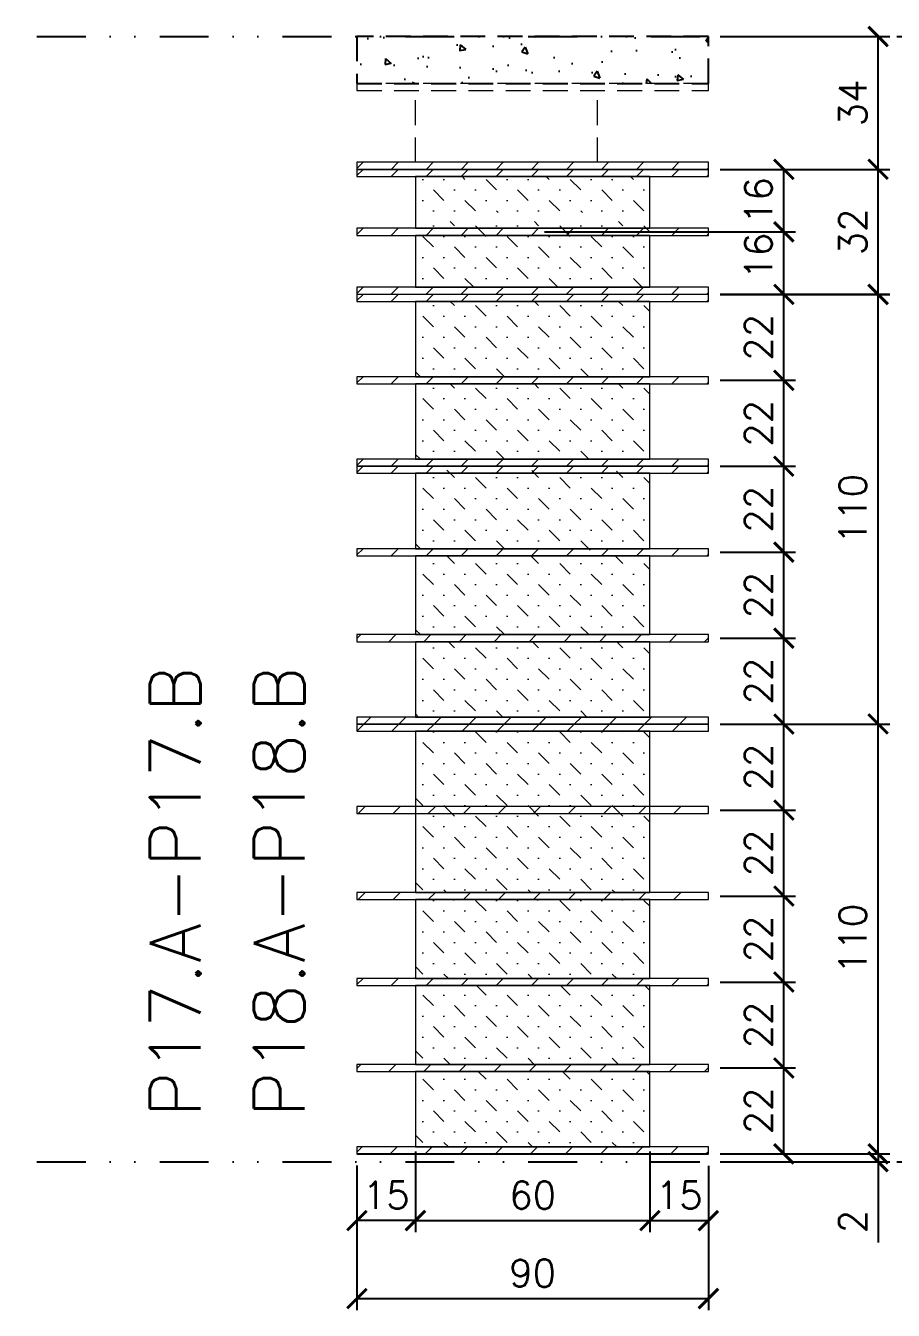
# Model space of a CAD drawing. Extents: x -23436 to 4767, y -3862 to 10024.
# Drawn here: x -16959.4 to -16737.3, y -1320.5 to -991.7 of the extents above; entities that cross this region are included whole.
import ezdxf

# ---------------------------------------------------------------- set-up
doc = ezdxf.new("R2010")
doc.units = 0
doc.header["$PDMODE"] = 2
doc.header["$PDSIZE"] = 10
doc.linetypes.add('DIVIDE2', pattern=[0.625, 0.25, -0.125, 0, -0.125, 0, -0.125])
doc.linetypes.add('HIDDEN', pattern=[9.525, 6.35, -3.175])
doc.layers.get('0').update_dxf_attribs({"lineweight": 13})
doc.layers.get('Defpoints').update_dxf_attribs({"lineweight": 13})
for name, color, linetype in [('Concreto', 250, 'HIDDEN'), ('Cota', 4, 'Continuous'), ('Nível', 160, 'Continuous')]:
    doc.layers.add(name, color=color, linetype=linetype)
for name, color, linetype, lineweight in [('cotas', 4, 'Continuous', 13), ('HACHURACONCRETO', 7, 'Continuous', 13), ('Texto Seção', 7, 'Continuous', 15)]:
    doc.layers.add(name, color=color, linetype=linetype, lineweight=lineweight)
doc.styles.add('REGUA-120', font='ROMANS.shx', dxfattribs={"height": 15})
doc.styles.add('ROMANS', font='romans.shx')
doc.dimstyles.new('PAINEL', dxfattribs={"dimtxt": 7, "dimasz": 5, "dimexe": 3, "dimexo": 3, "dimgap": 3, "dimtad": 1, "dimdec": 1, "dimzin": 12, "dimdsep": 46, "dimtxsty": 'ROMANS', "dimblk": 'ARCHTICK', "dimcen": 0, "dimclrd": 4, "dimclre": 4, "dimclrt": 1, "dimadec": 1, "dimazin": 3, "dimtfac": 1, "dimtdec": 1, "dimtmove": 0, "dimatfit": 3, "dimldrblk": 'OBLIQUE', "dimfxl": 0, "dimtolj": 1, "dimtzin": 12, "dimarcsym": 0})
pattern_1 = [(45, (-166.2284, 2433.903), (-4.490128, 4.490128), [])]
pattern_2 = [(135, (1426.9913, 4538.9526), (-8.0822305, 2.6940768), [3.81, -3.81, 0, -3.81, 0, -3.81])]
pattern_3 = [(45, (-166.2284, 2630.003), (-4.490128, 4.490128), [])]

# ---------------------------------------------------------------- blocks, each defined once
blk = doc.blocks.new('_ArchTick')
at = {"color": 0, "linetype": 'ByBlock', "const_width": 0.15}
blk.add_lwpolyline([(-0.5, -0.5), (0.5, 0.5)], dxfattribs=at)
blk = doc.blocks.new('*D4605')
at = {"layer": 'cotas', "color": 4, "lineweight": -2, "transparency": 16777216}
for p, q in [((-16874.61, -1283.49), (-16874.61, -1320.52)), ((-16784.61, -1283.51), (-16784.61, -1320.52)), ((-16874.61, -1317.52), (-16784.61, -1317.52))]:
    blk.add_line(p, q, dxfattribs=at)
at = {"layer": 'Defpoints', "color": 0, "transparency": 16777216}
for p in [(-16874.61, -1280.49), (-16784.61, -1280.51), (-16784.61, -1317.52)]:
    blk.add_point(p, dxfattribs=at)
at = {"layer": 'cotas', "color": 4, "lineweight": -2, "transparency": 16777216, "xscale": 5, "yscale": 5, "zscale": 5, "rotation": 180}
blk.add_blockref('_ArchTick', (-16874.61, -1317.52), dxfattribs=at)
at = {"layer": 'cotas', "color": 4, "lineweight": -2, "transparency": 16777216, "xscale": 5, "yscale": 5, "zscale": 5}
blk.add_blockref('_ArchTick', (-16784.61, -1317.52), dxfattribs=at)
at = {"layer": 'cotas', "color": 1, "transparency": 16777216, "insert": (-16829.61, -1311.02), "char_height": 7, "attachment_point": 5, "style": 'ROMANS'}
blk.add_mtext('\\A1;90', dxfattribs=at)
blk = doc.blocks.new('_OBLIQUE')
at = {"color": 0, "linetype": 'ByBlock', "lineweight": -2}
for p, q in [((0, 0), (-1, 0)), ((-0.5, -0.5), (0.5, 0.5))]:
    blk.add_line(p, q, dxfattribs=at)
blk = doc.blocks.new('*D4606')
at = {"layer": 'cotas', "color": 4, "lineweight": -2, "transparency": 16777216}
for p, q in [((-16859.61, -1279.89), (-16859.61, -1300.56)), ((-16874.61, -1283.49), (-16874.61, -1300.56)), ((-16859.61, -1297.56), (-16874.61, -1297.56))]:
    blk.add_line(p, q, dxfattribs=at)
at = {"layer": 'Defpoints', "color": 0, "transparency": 16777216}
for p in [(-16859.61, -1276.89), (-16874.61, -1280.49), (-16874.61, -1297.56)]:
    blk.add_point(p, dxfattribs=at)
at = {"layer": 'cotas', "color": 4, "lineweight": -2, "transparency": 16777216, "xscale": 5, "yscale": 5, "zscale": 5, "rotation": 180}
blk.add_blockref('_ArchTick', (-16874.61, -1297.56), dxfattribs=at)
at = {"layer": 'cotas', "color": 4, "lineweight": -2, "transparency": 16777216, "xscale": 5, "yscale": 5, "zscale": 5}
blk.add_blockref('_ArchTick', (-16859.61, -1297.56), dxfattribs=at)
at = {"layer": 'cotas', "color": 1, "transparency": 16777216, "insert": (-16867.11, -1291.06), "char_height": 7, "attachment_point": 5, "style": 'ROMANS'}
blk.add_mtext('\\A1;15', dxfattribs=at)
blk = doc.blocks.new('*D4607')
at = {"layer": 'cotas', "color": 4, "lineweight": -2, "transparency": 16777216}
for p, q in [((-16799.57, -1279.89), (-16799.57, -1300.56)), ((-16784.61, -1283.51), (-16784.61, -1300.56)), ((-16799.57, -1297.56), (-16784.61, -1297.56))]:
    blk.add_line(p, q, dxfattribs=at)
at = {"layer": 'Defpoints', "color": 0, "transparency": 16777216}
for p in [(-16799.57, -1276.89), (-16784.61, -1280.51), (-16784.61, -1297.56)]:
    blk.add_point(p, dxfattribs=at)
at = {"layer": 'cotas', "color": 4, "lineweight": -2, "transparency": 16777216, "xscale": 5, "yscale": 5, "zscale": 5, "rotation": 180}
blk.add_blockref('_ArchTick', (-16799.57, -1297.56), dxfattribs=at)
at = {"layer": 'cotas', "color": 4, "lineweight": -2, "transparency": 16777216, "xscale": 5, "yscale": 5, "zscale": 5}
blk.add_blockref('_ArchTick', (-16784.61, -1297.56), dxfattribs=at)
at = {"layer": 'cotas', "color": 1, "transparency": 16777216, "insert": (-16792.09, -1291.06), "char_height": 7, "attachment_point": 5, "style": 'ROMANS'}
blk.add_mtext('\\A1;15', dxfattribs=at)
blk = doc.blocks.new('*D4608')
at = {"layer": 'cotas', "color": 4, "lineweight": -2, "transparency": 16777216}
for p, q in [((-16859.61, -1279.89), (-16859.61, -1300.56)), ((-16799.57, -1279.89), (-16799.57, -1300.56)), ((-16859.61, -1297.56), (-16799.57, -1297.56))]:
    blk.add_line(p, q, dxfattribs=at)
at = {"layer": 'Defpoints', "color": 0, "transparency": 16777216}
for p in [(-16859.61, -1276.89), (-16799.57, -1276.89), (-16799.57, -1297.56)]:
    blk.add_point(p, dxfattribs=at)
at = {"layer": 'cotas', "color": 4, "lineweight": -2, "transparency": 16777216, "xscale": 5, "yscale": 5, "zscale": 5, "rotation": 180}
blk.add_blockref('_ArchTick', (-16859.61, -1297.56), dxfattribs=at)
at = {"layer": 'cotas', "color": 4, "lineweight": -2, "transparency": 16777216, "xscale": 5, "yscale": 5, "zscale": 5}
blk.add_blockref('_ArchTick', (-16799.57, -1297.56), dxfattribs=at)
at = {"layer": 'cotas', "color": 1, "transparency": 16777216, "insert": (-16829.59, -1291.06), "char_height": 7, "attachment_point": 5, "style": 'ROMANS'}
blk.add_mtext('\\A1;60', dxfattribs=at)
blk = doc.blocks.new('*D4609')
at = {"layer": 'Cota', "color": 4, "lineweight": -2, "transparency": 16777216}
for p, q in [((-16741.17, -1280.49), (-16741.17, -1275.49)), ((-16781.61, -1280.49), (-16738.17, -1280.49)), ((-16741.17, -1280.49), (-16741.17, -1282.49)), ((-16781.61, -1282.49), (-16738.17, -1282.49)), ((-16741.17, -1282.49), (-16741.17, -1303.15))]:
    blk.add_line(p, q, dxfattribs=at)
at = {"layer": 'Defpoints', "color": 0, "transparency": 16777216}
for p in [(-16784.61, -1280.49), (-16784.61, -1282.49), (-16741.17, -1282.49)]:
    blk.add_point(p, dxfattribs=at)
at = {"layer": 'Cota', "color": 4, "lineweight": -2, "transparency": 16777216, "xscale": 5, "yscale": 5, "zscale": 5}
for p, rotation in [((-16741.17, -1280.49), 270), ((-16741.17, -1282.49), 90)]:
    blk.add_blockref('_ArchTick', p, dxfattribs=dict(at, rotation=rotation))
at = {"layer": 'Cota', "color": 1, "transparency": 16777216, "insert": (-16747.67, -1297.82), "char_height": 7, "attachment_point": 5, "rotation": 90, "style": 'ROMANS'}
blk.add_mtext('\\A1;2', dxfattribs=at)
blk = doc.blocks.new('*D4631')
at = {"layer": 'Cota', "color": 4, "lineweight": -2, "transparency": 16777216}
for p, q in [((-16781.6, -1170.46), (-16738.16, -1170.46)), ((-16741.16, -1280.46), (-16741.16, -1170.46)), ((-16781.6, -1280.46), (-16738.16, -1280.46))]:
    blk.add_line(p, q, dxfattribs=at)
at = {"layer": 'Defpoints', "color": 0, "transparency": 16777216}
for p in [(-16784.6, -1170.46), (-16741.16, -1170.46), (-16784.6, -1280.46)]:
    blk.add_point(p, dxfattribs=at)
at = {"layer": 'Cota', "color": 4, "lineweight": -2, "transparency": 16777216, "xscale": 5, "yscale": 5, "zscale": 5}
for p, rotation in [((-16741.16, -1170.46), 90), ((-16741.16, -1280.46), 270)]:
    blk.add_blockref('_ArchTick', p, dxfattribs=dict(at, rotation=rotation))
at = {"layer": 'Cota', "color": 1, "transparency": 16777216, "insert": (-16747.66, -1225.46), "char_height": 7, "attachment_point": 5, "rotation": 90, "style": 'ROMANS'}
blk.add_mtext('\\A1;110', dxfattribs=at)
blk = doc.blocks.new('*D4632')
at = {"layer": 'cotas', "color": 4, "lineweight": -2, "transparency": 16777216}
for p, q in [((-16781.6, -1060.46), (-16738.16, -1060.46)), ((-16741.16, -1170.46), (-16741.16, -1060.46)), ((-16781.6, -1170.46), (-16738.16, -1170.46))]:
    blk.add_line(p, q, dxfattribs=at)
at = {"layer": 'Defpoints', "color": 0, "transparency": 16777216}
for p in [(-16784.6, -1060.46), (-16741.16, -1060.46), (-16784.6, -1170.46)]:
    blk.add_point(p, dxfattribs=at)
at = {"layer": 'cotas', "color": 4, "lineweight": -2, "transparency": 16777216, "xscale": 5, "yscale": 5, "zscale": 5}
for p, rotation in [((-16741.16, -1060.46), 90), ((-16741.16, -1170.46), 270)]:
    blk.add_blockref('_ArchTick', p, dxfattribs=dict(at, rotation=rotation))
at = {"layer": 'cotas', "color": 1, "transparency": 16777216, "insert": (-16747.66, -1115.46), "char_height": 7, "attachment_point": 5, "rotation": 90, "style": 'ROMANS'}
blk.add_mtext('\\A1;110', dxfattribs=at)
blk = doc.blocks.new('*D4633')
at = {"layer": 'cotas', "color": 4, "lineweight": -2, "transparency": 16777216}
for p, q in [((-16781.61, -1258.49), (-16762.29, -1258.49)), ((-16765.29, -1280.46), (-16765.29, -1258.49)), ((-16781.6, -1280.46), (-16762.29, -1280.46))]:
    blk.add_line(p, q, dxfattribs=at)
at = {"layer": 'Defpoints', "color": 0, "transparency": 16777216}
for p in [(-16784.61, -1258.49), (-16765.29, -1258.49), (-16784.6, -1280.46)]:
    blk.add_point(p, dxfattribs=at)
at = {"layer": 'cotas', "color": 4, "lineweight": -2, "transparency": 16777216, "xscale": 5, "yscale": 5, "zscale": 5}
for p, rotation in [((-16765.29, -1258.49), 90), ((-16765.29, -1280.46), 270)]:
    blk.add_blockref('_ArchTick', p, dxfattribs=dict(at, rotation=rotation))
at = {"layer": 'cotas', "color": 1, "transparency": 16777216, "insert": (-16771.79, -1269.47), "char_height": 7, "attachment_point": 5, "rotation": 90, "style": 'ROMANS'}
blk.add_mtext('\\A1;22', dxfattribs=at)
blk = doc.blocks.new('*D4634')
at = {"layer": 'cotas', "color": 4, "lineweight": -2, "transparency": 16777216}
for p, q in [((-16781.61, -1236.49), (-16762.29, -1236.49)), ((-16765.29, -1258.49), (-16765.29, -1236.49)), ((-16781.61, -1258.49), (-16762.29, -1258.49))]:
    blk.add_line(p, q, dxfattribs=at)
at = {"layer": 'Defpoints', "color": 0, "transparency": 16777216}
for p in [(-16784.61, -1236.49), (-16765.29, -1236.49), (-16784.61, -1258.49)]:
    blk.add_point(p, dxfattribs=at)
at = {"layer": 'cotas', "color": 4, "lineweight": -2, "transparency": 16777216, "xscale": 5, "yscale": 5, "zscale": 5}
for p, rotation in [((-16765.29, -1236.49), 90), ((-16765.29, -1258.49), 270)]:
    blk.add_blockref('_ArchTick', p, dxfattribs=dict(at, rotation=rotation))
at = {"layer": 'cotas', "color": 1, "transparency": 16777216, "insert": (-16771.79, -1247.49), "char_height": 7, "attachment_point": 5, "rotation": 90, "style": 'ROMANS'}
blk.add_mtext('\\A1;22', dxfattribs=at)
blk = doc.blocks.new('*D4635')
at = {"layer": 'cotas', "color": 4, "lineweight": -2, "transparency": 16777216}
for p, q in [((-16781.61, -1214.49), (-16762.29, -1214.49)), ((-16765.29, -1236.49), (-16765.29, -1214.49)), ((-16781.61, -1236.49), (-16762.29, -1236.49))]:
    blk.add_line(p, q, dxfattribs=at)
at = {"layer": 'Defpoints', "color": 0, "transparency": 16777216}
for p in [(-16784.61, -1214.49), (-16765.29, -1214.49), (-16784.61, -1236.49)]:
    blk.add_point(p, dxfattribs=at)
at = {"layer": 'cotas', "color": 4, "lineweight": -2, "transparency": 16777216, "xscale": 5, "yscale": 5, "zscale": 5}
for p, rotation in [((-16765.29, -1214.49), 90), ((-16765.29, -1236.49), 270)]:
    blk.add_blockref('_ArchTick', p, dxfattribs=dict(at, rotation=rotation))
at = {"layer": 'cotas', "color": 1, "transparency": 16777216, "insert": (-16771.79, -1225.49), "char_height": 7, "attachment_point": 5, "rotation": 90, "style": 'ROMANS'}
blk.add_mtext('\\A1;22', dxfattribs=at)
blk = doc.blocks.new('*D4539')
at = {"layer": 'cotas', "color": 4, "lineweight": -2, "transparency": 16777216}
for p, q in [((-16781.61, -1192.49), (-16762.29, -1192.49)), ((-16765.29, -1214.49), (-16765.29, -1192.49)), ((-16781.61, -1214.49), (-16762.29, -1214.49))]:
    blk.add_line(p, q, dxfattribs=at)
at = {"layer": 'Defpoints', "color": 0, "transparency": 16777216}
for p in [(-16784.61, -1192.49), (-16765.29, -1192.49), (-16784.61, -1214.49)]:
    blk.add_point(p, dxfattribs=at)
at = {"layer": 'cotas', "color": 4, "lineweight": -2, "transparency": 16777216, "xscale": 5, "yscale": 5, "zscale": 5}
for p, rotation in [((-16765.29, -1192.49), 90), ((-16765.29, -1214.49), 270)]:
    blk.add_blockref('_ArchTick', p, dxfattribs=dict(at, rotation=rotation))
at = {"layer": 'cotas', "color": 1, "transparency": 16777216, "insert": (-16771.79, -1203.49), "char_height": 7, "attachment_point": 5, "rotation": 90, "style": 'ROMANS'}
blk.add_mtext('\\A1;22', dxfattribs=at)
blk = doc.blocks.new('*D4540')
at = {"layer": 'cotas', "color": 4, "lineweight": -2, "transparency": 16777216}
for p, q in [((-16781.6, -1170.46), (-16762.29, -1170.46)), ((-16765.29, -1192.49), (-16765.29, -1170.46)), ((-16781.61, -1192.49), (-16762.29, -1192.49))]:
    blk.add_line(p, q, dxfattribs=at)
at = {"layer": 'Defpoints', "color": 0, "transparency": 16777216}
for p in [(-16784.6, -1170.46), (-16765.29, -1170.46), (-16784.61, -1192.49)]:
    blk.add_point(p, dxfattribs=at)
at = {"layer": 'cotas', "color": 4, "lineweight": -2, "transparency": 16777216, "xscale": 5, "yscale": 5, "zscale": 5}
for p, rotation in [((-16765.29, -1170.46), 90), ((-16765.29, -1192.49), 270)]:
    blk.add_blockref('_ArchTick', p, dxfattribs=dict(at, rotation=rotation))
at = {"layer": 'cotas', "color": 1, "transparency": 16777216, "insert": (-16771.79, -1181.47), "char_height": 7, "attachment_point": 5, "rotation": 90, "style": 'ROMANS'}
blk.add_mtext('\\A1;22', dxfattribs=at)
blk = doc.blocks.new('*D4541')
at = {"layer": 'cotas', "color": 4, "lineweight": -2, "transparency": 16777216}
for p, q in [((-16781.61, -1148.49), (-16762.29, -1148.49)), ((-16765.29, -1170.46), (-16765.29, -1148.49)), ((-16781.6, -1170.46), (-16762.29, -1170.46))]:
    blk.add_line(p, q, dxfattribs=at)
at = {"layer": 'Defpoints', "color": 0, "transparency": 16777216}
for p in [(-16784.61, -1148.49), (-16765.29, -1148.49), (-16784.6, -1170.46)]:
    blk.add_point(p, dxfattribs=at)
at = {"layer": 'cotas', "color": 4, "lineweight": -2, "transparency": 16777216, "xscale": 5, "yscale": 5, "zscale": 5}
for p, rotation in [((-16765.29, -1148.49), 90), ((-16765.29, -1170.46), 270)]:
    blk.add_blockref('_ArchTick', p, dxfattribs=dict(at, rotation=rotation))
at = {"layer": 'cotas', "color": 1, "transparency": 16777216, "insert": (-16771.79, -1159.47), "char_height": 7, "attachment_point": 5, "rotation": 90, "style": 'ROMANS'}
blk.add_mtext('\\A1;22', dxfattribs=at)
blk = doc.blocks.new('*D4542')
at = {"layer": 'cotas', "color": 4, "lineweight": -2, "transparency": 16777216}
for p, q in [((-16781.61, -1126.49), (-16762.29, -1126.49)), ((-16765.29, -1148.49), (-16765.29, -1126.49)), ((-16781.61, -1148.49), (-16762.29, -1148.49))]:
    blk.add_line(p, q, dxfattribs=at)
at = {"layer": 'Defpoints', "color": 0, "transparency": 16777216}
for p in [(-16784.61, -1126.49), (-16765.29, -1126.49), (-16784.61, -1148.49)]:
    blk.add_point(p, dxfattribs=at)
at = {"layer": 'cotas', "color": 4, "lineweight": -2, "transparency": 16777216, "xscale": 5, "yscale": 5, "zscale": 5}
for p, rotation in [((-16765.29, -1126.49), 90), ((-16765.29, -1148.49), 270)]:
    blk.add_blockref('_ArchTick', p, dxfattribs=dict(at, rotation=rotation))
at = {"layer": 'cotas', "color": 1, "transparency": 16777216, "insert": (-16771.79, -1137.49), "char_height": 7, "attachment_point": 5, "rotation": 90, "style": 'ROMANS'}
blk.add_mtext('\\A1;22', dxfattribs=at)
blk = doc.blocks.new('*D4543')
at = {"layer": 'cotas', "color": 4, "lineweight": -2, "transparency": 16777216}
for p, q in [((-16781.61, -1104.49), (-16762.29, -1104.49)), ((-16765.29, -1126.49), (-16765.29, -1104.49)), ((-16781.61, -1126.49), (-16762.29, -1126.49))]:
    blk.add_line(p, q, dxfattribs=at)
at = {"layer": 'Defpoints', "color": 0, "transparency": 16777216}
for p in [(-16784.61, -1104.49), (-16765.29, -1104.49), (-16784.61, -1126.49)]:
    blk.add_point(p, dxfattribs=at)
at = {"layer": 'cotas', "color": 4, "lineweight": -2, "transparency": 16777216, "xscale": 5, "yscale": 5, "zscale": 5}
for p, rotation in [((-16765.29, -1104.49), 90), ((-16765.29, -1126.49), 270)]:
    blk.add_blockref('_ArchTick', p, dxfattribs=dict(at, rotation=rotation))
at = {"layer": 'cotas', "color": 1, "transparency": 16777216, "insert": (-16771.79, -1115.49), "char_height": 7, "attachment_point": 5, "rotation": 90, "style": 'ROMANS'}
blk.add_mtext('\\A1;22', dxfattribs=at)
blk = doc.blocks.new('*D4544')
at = {"layer": 'cotas', "color": 4, "lineweight": -2, "transparency": 16777216}
for p, q in [((-16781.61, -1082.49), (-16762.29, -1082.49)), ((-16765.29, -1104.49), (-16765.29, -1082.49)), ((-16781.61, -1104.49), (-16762.29, -1104.49))]:
    blk.add_line(p, q, dxfattribs=at)
at = {"layer": 'Defpoints', "color": 0, "transparency": 16777216}
for p in [(-16784.61, -1082.49), (-16765.29, -1082.49), (-16784.61, -1104.49)]:
    blk.add_point(p, dxfattribs=at)
at = {"layer": 'cotas', "color": 4, "lineweight": -2, "transparency": 16777216, "xscale": 5, "yscale": 5, "zscale": 5}
for p, rotation in [((-16765.29, -1082.49), 90), ((-16765.29, -1104.49), 270)]:
    blk.add_blockref('_ArchTick', p, dxfattribs=dict(at, rotation=rotation))
at = {"layer": 'cotas', "color": 1, "transparency": 16777216, "insert": (-16771.79, -1093.49), "char_height": 7, "attachment_point": 5, "rotation": 90, "style": 'ROMANS'}
blk.add_mtext('\\A1;22', dxfattribs=at)
blk = doc.blocks.new('*D4545')
at = {"layer": 'cotas', "color": 4, "lineweight": -2, "transparency": 16777216}
for p, q in [((-16781.61, -1060.49), (-16762.29, -1060.49)), ((-16765.29, -1082.49), (-16765.29, -1060.49)), ((-16781.61, -1082.49), (-16762.29, -1082.49))]:
    blk.add_line(p, q, dxfattribs=at)
at = {"layer": 'Defpoints', "color": 0, "transparency": 16777216}
for p in [(-16784.61, -1060.49), (-16765.29, -1060.49), (-16784.61, -1082.49)]:
    blk.add_point(p, dxfattribs=at)
at = {"layer": 'cotas', "color": 4, "lineweight": -2, "transparency": 16777216, "xscale": 5, "yscale": 5, "zscale": 5}
for p, rotation in [((-16765.29, -1060.49), 90), ((-16765.29, -1082.49), 270)]:
    blk.add_blockref('_ArchTick', p, dxfattribs=dict(at, rotation=rotation))
at = {"layer": 'cotas', "color": 1, "transparency": 16777216, "insert": (-16771.79, -1071.49), "char_height": 7, "attachment_point": 5, "rotation": 90, "style": 'ROMANS'}
blk.add_mtext('\\A1;22', dxfattribs=at)
blk = doc.blocks.new('*D4546')
at = {"layer": 'cotas', "color": 4, "lineweight": -2, "transparency": 16777216}
for p, q in [((-16781.61, -1028.49), (-16738.16, -1028.49)), ((-16741.16, -1060.49), (-16741.16, -1028.49)), ((-16781.6, -1060.49), (-16738.16, -1060.49))]:
    blk.add_line(p, q, dxfattribs=at)
at = {"layer": 'Defpoints', "color": 0, "transparency": 16777216}
for p in [(-16784.61, -1028.49), (-16741.16, -1028.49), (-16784.6, -1060.49)]:
    blk.add_point(p, dxfattribs=at)
at = {"layer": 'cotas', "color": 4, "lineweight": -2, "transparency": 16777216, "xscale": 5, "yscale": 5, "zscale": 5}
for p, rotation in [((-16741.16, -1028.49), 90), ((-16741.16, -1060.49), 270)]:
    blk.add_blockref('_ArchTick', p, dxfattribs=dict(at, rotation=rotation))
at = {"layer": 'cotas', "color": 1, "transparency": 16777216, "insert": (-16747.66, -1044.49), "char_height": 7, "attachment_point": 5, "rotation": 90, "style": 'ROMANS'}
blk.add_mtext('\\A1;32', dxfattribs=at)
blk = doc.blocks.new('*D4547')
at = {"layer": 'cotas', "color": 4, "lineweight": -2, "transparency": 16777216}
for p, q in [((-16826.61, -1044.49), (-16762.29, -1044.49)), ((-16765.29, -1060.49), (-16765.29, -1044.49)), ((-16781.61, -1060.49), (-16762.29, -1060.49))]:
    blk.add_line(p, q, dxfattribs=at)
at = {"layer": 'Defpoints', "color": 0, "transparency": 16777216}
for p in [(-16829.61, -1044.49), (-16765.29, -1044.49), (-16784.61, -1060.49)]:
    blk.add_point(p, dxfattribs=at)
at = {"layer": 'cotas', "color": 4, "lineweight": -2, "transparency": 16777216, "xscale": 5, "yscale": 5, "zscale": 5}
for p, rotation in [((-16765.29, -1044.49), 90), ((-16765.29, -1060.49), 270)]:
    blk.add_blockref('_ArchTick', p, dxfattribs=dict(at, rotation=rotation))
at = {"layer": 'cotas', "color": 1, "transparency": 16777216, "insert": (-16771.79, -1050.73), "char_height": 7, "attachment_point": 5, "rotation": 90, "style": 'ROMANS'}
blk.add_mtext('\\A1;16', dxfattribs=at)
blk = doc.blocks.new('*D4548')
at = {"layer": 'cotas', "color": 4, "lineweight": -2, "transparency": 16777216}
for p, q in [((-16781.61, -1028.49), (-16762.29, -1028.49)), ((-16765.29, -1044.49), (-16765.29, -1028.49)), ((-16826.61, -1044.49), (-16762.29, -1044.49))]:
    blk.add_line(p, q, dxfattribs=at)
at = {"layer": 'Defpoints', "color": 0, "transparency": 16777216}
for p in [(-16784.61, -1028.49), (-16765.29, -1028.49), (-16829.61, -1044.49)]:
    blk.add_point(p, dxfattribs=at)
at = {"layer": 'cotas', "color": 4, "lineweight": -2, "transparency": 16777216, "xscale": 5, "yscale": 5, "zscale": 5}
for p, rotation in [((-16765.29, -1028.49), 90), ((-16765.29, -1044.49), 270)]:
    blk.add_blockref('_ArchTick', p, dxfattribs=dict(at, rotation=rotation))
at = {"layer": 'cotas', "color": 1, "transparency": 16777216, "insert": (-16771.79, -1036.49), "char_height": 7, "attachment_point": 5, "rotation": 90, "style": 'ROMANS'}
blk.add_mtext('\\A1;16', dxfattribs=at)
blk = doc.blocks.new('*D4641')
at = {"layer": 'cotas', "color": 4, "lineweight": -2, "transparency": 16777216}
for p, q in [((-16781.61, -994.49), (-16738.16, -994.49)), ((-16741.16, -1028.49), (-16741.16, -994.49)), ((-16781.61, -1028.49), (-16738.16, -1028.49))]:
    blk.add_line(p, q, dxfattribs=at)
at = {"layer": 'Defpoints', "color": 0, "transparency": 16777216}
for p in [(-16784.61, -994.49), (-16741.16, -994.49), (-16784.61, -1028.49)]:
    blk.add_point(p, dxfattribs=at)
at = {"layer": 'cotas', "color": 4, "lineweight": -2, "transparency": 16777216, "xscale": 5, "yscale": 5, "zscale": 5}
for p, rotation in [((-16741.16, -994.49), 90), ((-16741.16, -1028.49), 270)]:
    blk.add_blockref('_ArchTick', p, dxfattribs=dict(at, rotation=rotation))
at = {"layer": 'cotas', "color": 1, "transparency": 16777216, "insert": (-16747.66, -1011.49), "char_height": 7, "attachment_point": 5, "rotation": 90, "style": 'ROMANS'}
blk.add_mtext('\\A1;34', dxfattribs=at)

msp = doc.modelspace()

# ---------------------------------------------------------------- hatches: boundary and pattern name
at = {"layer": 'Concreto'}
h = msp.add_hatch(dxfattribs=at)
h.set_pattern_fill('AR-CONC', color=1, scale=0.1, angle=-90)
h.set_pattern_definition([(320, (2999.197, 47.548), (-1.593909, -18.218467), [1.905, -20.955]), (265, (2999.197, 47.548), (19.105685, 3.524342), [1.524, -16.764058]), (10.45144, (2999.064, 46.03), (17.511775, -14.694125), [1.619001, -17.809024]), (316.1842, (3004.277, 47.548), (-4.204233, -27.107904), [2.8575, -31.4325]), (6.63556, (3003.926, 45.29), (24.742612, -23.740413), [2.428502, -26.71356]), (261.18415, (3004.277, 47.548), (24.742612, -23.740413), [2.285997, -25.145973]), (291, (3003.007, 45.008), (-10.22652, -15.161439), [1.905, -20.955]), (236, (3003.007, 45.008), (18.418797, -6.180203), [1.524, -16.764]), (341.45144, (3002.154, 43.745), (8.192277, -21.341642), [1.619001, -17.808994]), (307.5, (2999.1966, 47.548), (8.4555039, -0.3088603), [0, -16.5608, 0, -17.018, 0, -16.8275]), (277.5, (2999.197, 47.548), (10.0180575, -6.6819663), [0, -9.7028, 0, -16.1798, 0, -6.4135]), (237.5, (2999.1966, 53.212), (-0.5728744, -13.5590595), [0, -6.35, 0, -19.812, 0, -26.289]), (227.5, (2999.197, 55.752), (2.542649, -14.812918), [0, -8.255, 0, -13.1572, 0, -18.669])])
h.paths.add_polyline_path([(-16874.606, -1006.488), (-16784.606, -1006.488), (-16784.606, -994.488), (-16874.606, -994.488)])
at = {"layer": 'HACHURACONCRETO'}
h = msp.add_hatch(dxfattribs=at)
h.set_pattern_fill('ANSI31', color=256, scale=2)
h.set_pattern_definition([(45, (-166.2284, 2631.803), (-4.490128, 4.490128), [])])
h.paths.add_polyline_path([(-16784.606, -1026.688), (-16874.606, -1026.688), (-16874.606, -1028.488), (-16784.606, -1028.488)])
h = msp.add_hatch(dxfattribs=at)
h.set_pattern_fill('ANSI31', color=256, scale=2)
h.set_pattern_definition(pattern_3)
h.paths.add_polyline_path([(-16784.606, -1028.488), (-16874.606, -1028.488), (-16874.606, -1030.288), (-16784.606, -1030.288)])
h = msp.add_hatch(dxfattribs=at)
h.set_pattern_fill('ANSI31', color=256, scale=2)
h.set_pattern_definition(pattern_3)
h.paths.add_polyline_path([(-16784.606, -1028.488), (-16874.606, -1028.488), (-16874.606, -1030.288), (-16784.606, -1030.288)])
h = msp.add_hatch(dxfattribs=at)
h.set_pattern_fill('MUDST', color=8, scale=0.6, angle=135)
h.set_pattern_definition([(135, (1426.9913, 4645.3657), (-8.0822305, 2.6940768), [3.81, -3.81, 0, -3.81, 0, -3.81])])
h.paths.add_polyline_path([(-16799.606, -1030.288), (-16859.606, -1030.288), (-16859.606, -1039.568), (-16799.606, -1039.568)])
h = msp.add_hatch(dxfattribs=at)
h.set_pattern_fill('MUDST', color=8, scale=0.6, angle=135)
h.set_pattern_definition([(135, (1426.9913, 4625.3723), (-8.0822305, 2.6940768), [3.81, -3.81, 0, -3.81, 0, -3.81])])
h.paths.add_polyline_path([(-16799.606, -1041.868), (-16859.606, -1041.868), (-16859.606, -1058.661), (-16799.606, -1058.661)])
h = msp.add_hatch(dxfattribs=at)
h.set_pattern_fill('ANSI31', color=256, scale=2)
h.set_pattern_definition([(45, (-166.2284, 2614.903), (-4.490128, 4.490128), [])])
h.paths.add_polyline_path([(-16784.606, -1043.588), (-16874.606, -1043.588), (-16874.606, -1045.388), (-16784.606, -1045.388)])
h = msp.add_hatch(dxfattribs=at)
h.set_pattern_fill('ANSI31', color=256, scale=2)
h.set_pattern_definition([(45, (-166.225, 2599.829), (-4.490128, 4.490128), [])])
h.paths.add_polyline_path([(-16784.603, -1058.661), (-16874.603, -1058.661), (-16874.603, -1060.461), (-16784.603, -1060.461)])
h = msp.add_hatch(dxfattribs=at)
h.set_pattern_fill('ANSI31', color=256, scale=2)
h.set_pattern_definition([(45, (-166.2284, 2598.003), (-4.490128, 4.490128), [])])
h.paths.add_polyline_path([(-16784.606, -1060.488), (-16874.606, -1060.488), (-16874.606, -1062.288), (-16784.606, -1062.288)])
h = msp.add_hatch(dxfattribs=at)
h.set_pattern_fill('MUDST', color=8, scale=0.6, angle=135)
h.set_pattern_definition([(135, (1426.9913, 4604.9526), (-8.0822305, 2.6940768), [3.81, -3.81, 0, -3.81, 0, -3.81])])
h.paths.add_polyline_path([(-16799.606, -1062.288), (-16859.606, -1062.288), (-16859.606, -1081.588), (-16799.606, -1081.588)])
h = msp.add_hatch(dxfattribs=at)
h.set_pattern_fill('ANSI31', color=256, scale=2)
h.set_pattern_definition([(45, (-166.2284, 2576.903), (-4.490128, 4.490128), [])])
h.paths.add_polyline_path([(-16784.606, -1081.588), (-16874.606, -1081.588), (-16874.606, -1083.388), (-16784.606, -1083.388)])
h = msp.add_hatch(dxfattribs=at)
h.set_pattern_fill('MUDST', color=8, scale=0.6, angle=135)
h.set_pattern_definition([(135, (1426.9913, 4583.8526), (-8.0822305, 2.6940768), [3.81, -3.81, 0, -3.81, 0, -3.81])])
h.paths.add_polyline_path([(-16799.606, -1083.388), (-16859.606, -1083.388), (-16859.606, -1102.688), (-16799.606, -1102.688)])
h = msp.add_hatch(dxfattribs=at)
h.set_pattern_fill('ANSI31', color=256, scale=2)
h.set_pattern_definition([(45, (-166.2284, 2555.803), (-4.490128, 4.490128), [])])
h.paths.add_polyline_path([(-16784.606, -1102.688), (-16874.606, -1102.688), (-16874.606, -1104.488), (-16784.606, -1104.488)])
h = msp.add_hatch(dxfattribs=at)
h.set_pattern_fill('ANSI31', color=256, scale=2)
h.set_pattern_definition([(45, (-166.2284, 2554.003), (-4.490128, 4.490128), [])])
h.paths.add_polyline_path([(-16784.606, -1104.488), (-16874.606, -1104.488), (-16874.606, -1106.288), (-16784.606, -1106.288)])
h = msp.add_hatch(dxfattribs=at)
h.set_pattern_fill('MUDST', color=8, scale=0.6, angle=135)
h.set_pattern_definition([(135, (1426.9913, 4560.9526), (-8.0822305, 2.6940768), [3.81, -3.81, 0, -3.81, 0, -3.81])])
h.paths.add_polyline_path([(-16799.606, -1105.838), (-16859.606, -1105.388), (-16859.606, -1125.588), (-16799.606, -1126.038)])
h = msp.add_hatch(dxfattribs=at)
h.set_pattern_fill('ANSI31', color=256, scale=2)
h.set_pattern_definition([(45, (-166.2284, 2532.903), (-4.490128, 4.490128), [])])
h.paths.add_polyline_path([(-16784.606, -1125.588), (-16874.606, -1125.588), (-16874.606, -1127.388), (-16784.606, -1127.388)])
h = msp.add_hatch(dxfattribs=at)
h.set_pattern_fill('MUDST', color=8, scale=0.6, angle=135)
h.set_pattern_definition(pattern_2)
h.paths.add_polyline_path([(-16799.606, -1127.388), (-16859.606, -1127.388), (-16859.606, -1147.588), (-16799.606, -1147.588)])
h = msp.add_hatch(dxfattribs=at)
h.set_pattern_fill('ANSI31', color=256, scale=2)
h.set_pattern_definition([(45, (-166.2284, 2538.403), (-4.490128, 4.490128), [])])
h.paths.add_polyline_path([(-16784.606, -1147.588), (-16874.606, -1147.588), (-16874.606, -1149.388), (-16784.606, -1149.388)])
h = msp.add_hatch(dxfattribs=at)
h.set_pattern_fill('MUDST', color=8, scale=0.6, angle=135)
h.set_pattern_definition(pattern_2)
h.paths.add_polyline_path([(-16799.606, -1149.388), (-16859.606, -1149.388), (-16859.606, -1168.688), (-16799.606, -1168.688)])
h = msp.add_hatch(dxfattribs=at)
h.set_pattern_fill('ANSI31', color=256, scale=2)
h.set_pattern_definition(pattern_1)
h.paths.add_polyline_path([(-16784.606, -1168.688), (-16874.606, -1168.688), (-16874.606, -1170.488), (-16784.606, -1170.488)])
h = msp.add_hatch(dxfattribs=at)
h.set_pattern_fill('ANSI31', color=256, scale=2)
h.set_pattern_definition(pattern_1)
h.paths.add_polyline_path([(-16784.606, -1170.488), (-16874.606, -1170.488), (-16874.606, -1172.288), (-16784.606, -1172.288)])
h = msp.add_hatch(dxfattribs=at)
h.set_pattern_fill('MUDST', color=8, scale=0.6, angle=135)
h.set_pattern_definition(pattern_2)
h.paths.add_polyline_path([(-16799.606, -1172.288), (-16859.606, -1172.288), (-16859.606, -1213.588), (-16799.606, -1213.588)])
h = msp.add_hatch(dxfattribs=at)
h.set_pattern_fill('ANSI31', color=256, scale=2)
h.set_pattern_definition([(45, (-166.2284, 2439.403), (-4.490128, 4.490128), [])])
h.paths.add_polyline_path([(-16784.606, -1191.588), (-16874.606, -1191.588), (-16874.606, -1193.388), (-16784.606, -1193.388)])
h = msp.add_hatch(dxfattribs=at)
h.set_pattern_fill('ANSI31', color=256, scale=2)
h.set_pattern_definition([(45, (-166.2284, 2417.403), (-4.490128, 4.490128), [])])
h.paths.add_polyline_path([(-16784.606, -1213.588), (-16874.606, -1213.588), (-16874.606, -1215.388), (-16784.606, -1215.388)])
h = msp.add_hatch(dxfattribs=at)
h.set_pattern_fill('MUDST', color=8, scale=0.6, angle=135)
h.set_pattern_definition(pattern_2)
h.paths.add_polyline_path([(-16799.606, -1215.388), (-16859.606, -1215.388), (-16859.606, -1235.588), (-16799.606, -1235.588)])
h = msp.add_hatch(dxfattribs=at)
h.set_pattern_fill('ANSI31', color=256, scale=2)
h.set_pattern_definition([(45, (-166.2284, 2422.903), (-4.490128, 4.490128), [])])
h.paths.add_polyline_path([(-16784.606, -1235.588), (-16874.606, -1235.588), (-16874.606, -1237.388), (-16784.606, -1237.388)])
h = msp.add_hatch(dxfattribs=at)
h.set_pattern_fill('MUDST', color=8, scale=0.6, angle=135)
h.set_pattern_definition(pattern_2)
h.paths.add_polyline_path([(-16799.606, -1237.388), (-16859.606, -1237.388), (-16859.606, -1257.588), (-16799.606, -1257.588)])
h = msp.add_hatch(dxfattribs=at)
h.set_pattern_fill('ANSI31', color=256, scale=2)
h.set_pattern_definition([(45, (-166.2284, 2428.403), (-4.490128, 4.490128), [])])
h.paths.add_polyline_path([(-16784.606, -1257.588), (-16874.606, -1257.588), (-16874.606, -1259.388), (-16784.606, -1259.388)])
h = msp.add_hatch(dxfattribs=at)
h.set_pattern_fill('MUDST', color=8, scale=0.6, angle=135)
h.set_pattern_definition(pattern_2)
h.paths.add_polyline_path([(-16799.606, -1259.388), (-16859.606, -1259.388), (-16859.606, -1278.688), (-16799.606, -1278.688)])
h = msp.add_hatch(dxfattribs=at)
h.set_pattern_fill('ANSI31', color=256, scale=2)
h.set_pattern_definition(pattern_1)
h.paths.add_polyline_path([(-16784.606, -1278.688), (-16874.606, -1278.688), (-16874.606, -1280.488), (-16784.606, -1280.488)])

# ---------------------------------------------------------------- linework, layer by layer
at = {"color": 1, "linetype": 'HIDDEN'}
for p, q in [((-16859.606, -1026.688), (-16859.606, -1008.288)), ((-16813.006, -1026.688), (-16813.006, -1008.288))]:
    msp.add_line(p, q, dxfattribs=at)
msp.add_line((-16874.606, -1170.488), (-16784.606, -1170.488))
for points in [[(-16784.606, -1006.488), (-16874.606, -1006.488), (-16874.606, -1008.288), (-16784.606, -1008.288)], [(-16784.606, -1026.688), (-16874.606, -1026.688), (-16874.606, -1028.488), (-16784.606, -1028.488)]]:
    msp.add_lwpolyline(points, close=True, dxfattribs=at)
for points in [[(-16784.606, -1026.688), (-16874.606, -1026.688), (-16874.606, -1028.488), (-16784.606, -1028.488)], [(-16784.606, -1028.488), (-16874.606, -1028.488), (-16874.606, -1030.288), (-16784.606, -1030.288)], [(-16784.606, -1028.488), (-16874.606, -1028.488), (-16874.606, -1030.288), (-16784.606, -1030.288)], [(-16799.606, -1030.288), (-16859.606, -1030.288), (-16859.606, -1043.588), (-16799.606, -1043.588)], [(-16784.606, -1043.588), (-16874.606, -1043.588), (-16874.606, -1045.388), (-16784.606, -1045.388)], [(-16799.606, -1045.388), (-16859.606, -1045.388), (-16859.606, -1058.661), (-16799.606, -1058.661)], [(-16784.603, -1058.661), (-16874.603, -1058.661), (-16874.603, -1060.461), (-16784.603, -1060.461)], [(-16784.606, -1060.488), (-16874.606, -1060.488), (-16874.606, -1062.288), (-16784.606, -1062.288)], [(-16799.606, -1062.288), (-16859.606, -1062.288), (-16859.606, -1081.588), (-16799.606, -1081.588)], [(-16784.606, -1081.588), (-16874.606, -1081.588), (-16874.606, -1083.388), (-16784.606, -1083.388)], [(-16799.606, -1083.388), (-16859.606, -1083.388), (-16859.606, -1102.688), (-16799.606, -1102.688)], [(-16784.606, -1102.688), (-16874.606, -1102.688), (-16874.606, -1104.488), (-16784.606, -1104.488)], [(-16784.606, -1104.488), (-16874.606, -1104.488), (-16874.606, -1106.288), (-16784.606, -1106.288)], [(-16799.606, -1106.288), (-16859.606, -1106.288), (-16859.606, -1125.588), (-16799.606, -1125.588)], [(-16784.606, -1125.588), (-16874.606, -1125.588), (-16874.606, -1127.388), (-16784.606, -1127.388)], [(-16799.606, -1127.388), (-16859.606, -1127.388), (-16859.606, -1147.588), (-16799.606, -1147.588)], [(-16784.606, -1147.588), (-16874.606, -1147.588), (-16874.606, -1149.388), (-16784.606, -1149.388)], [(-16799.606, -1149.388), (-16859.606, -1149.388), (-16859.606, -1168.688), (-16799.606, -1168.688)], [(-16784.606, -1168.688), (-16874.606, -1168.688), (-16874.606, -1170.488), (-16784.606, -1170.488)], [(-16784.606, -1170.488), (-16874.606, -1170.488), (-16874.606, -1172.288), (-16784.606, -1172.288)], [(-16799.606, -1172.288), (-16859.606, -1172.288), (-16859.606, -1213.588), (-16799.606, -1213.588)], [(-16784.606, -1191.588), (-16874.606, -1191.588), (-16874.606, -1193.388), (-16784.606, -1193.388)], [(-16784.606, -1213.588), (-16874.606, -1213.588), (-16874.606, -1215.388), (-16784.606, -1215.388)], [(-16799.606, -1215.388), (-16859.606, -1215.388), (-16859.606, -1235.588), (-16799.606, -1235.588)], [(-16784.606, -1235.588), (-16874.606, -1235.588), (-16874.606, -1237.388), (-16784.606, -1237.388)], [(-16799.606, -1237.388), (-16859.606, -1237.388), (-16859.606, -1257.588), (-16799.606, -1257.588)], [(-16784.606, -1257.588), (-16874.606, -1257.588), (-16874.606, -1259.388), (-16784.606, -1259.388)], [(-16799.606, -1259.388), (-16859.606, -1259.388), (-16859.606, -1278.688), (-16799.606, -1278.688)], [(-16784.606, -1278.688), (-16874.606, -1278.688), (-16874.606, -1280.488), (-16784.606, -1280.488)]]:
    msp.add_lwpolyline(points, close=True)
at = {"layer": 'Concreto', "color": 1}
msp.add_lwpolyline([(-16874.606, -1006.488), (-16784.606, -1006.488), (-16784.606, -994.488), (-16874.606, -994.488)], close=True, dxfattribs=at)
at = {"layer": 'Cota', "color": 1}
msp.add_line((-16874.606, -1280.488), (-16784.606, -1280.488), dxfattribs=at)
at = {"layer": 'Nível', "linetype": 'DIVIDE2', "ltscale": 50}
for p, q in [((-17208.115, -994.488), (-16301.75, -994.488)), ((-17208.115, -1282.488), (-16301.75, -1282.488))]:
    msp.add_line(p, q, dxfattribs=at)

# ---------------------------------------------------------------- texts
at = {"layer": 'Texto Seção', "char_height": 13, "width": 285.32988, "attachment_point": 7, "rotation": 90, "style": 'REGUA-120'}
for s, insert in [('P17.A-P17.B', (-16914.637, -1271.092)), ('P18.A-P18.B', (-16888.014, -1271.092))]:
    msp.add_mtext(s, dxfattribs=dict(at, insert=insert))

# ---------------------------------------------------------------- dimensions: what is measured, and where the dimension line sits
at = {"layer": 'Cota', "color": 1}
for base, p1, p2, picture, middle in [((-16741.163, -1170.461), (-16784.603, -1280.461), (-16784.603, -1170.461), '*D4631', (-16747.663, -1225.461)), ((-16741.167, -1282.488), (-16784.606, -1280.488), (-16784.606, -1282.488), '*D4609', (-16747.667, -1297.821))]:
    dim = msp.add_linear_dim(base=base, p1=p1, p2=p2, angle=90, dimstyle='PAINEL', override={"dimarcsym": 2}, dxfattribs=at)
    dim.commit()
    dim.dimension.update_dxf_attribs({"geometry": picture, "text_midpoint": middle})
at = {"layer": 'cotas'}
for base, p1, p2, override, picture, middle in [((-16741.163, -994.488), (-16784.606, -1028.488), (-16784.606, -994.488), {"dimarcsym": 2}, '*D4641', (-16747.663, -1011.488)), ((-16741.163, -1028.488), (-16784.603, -1060.488), (-16784.606, -1028.488), {"dimarcsym": 2}, '*D4546', (-16747.663, -1044.488)), ((-16765.286, -1060.488), (-16784.606, -1082.488), (-16784.606, -1060.488), {"dimtmove": 1, "dimarcsym": 2}, '*D4545', (-16771.786, -1071.488)), ((-16741.163, -1060.461), (-16784.603, -1170.461), (-16784.603, -1060.461), {"dimarcsym": 2}, '*D4632', (-16747.663, -1115.461)), ((-16765.286, -1082.488), (-16784.606, -1104.488), (-16784.606, -1082.488), {"dimtmove": 1, "dimarcsym": 2}, '*D4544', (-16771.786, -1093.488)), ((-16765.286, -1104.488), (-16784.606, -1126.488), (-16784.606, -1104.488), {"dimtmove": 1, "dimarcsym": 2}, '*D4543', (-16771.786, -1115.488)), ((-16765.286, -1126.488), (-16784.606, -1148.488), (-16784.606, -1126.488), {"dimtmove": 1, "dimarcsym": 2}, '*D4542', (-16771.786, -1137.488)), ((-16765.286, -1148.488), (-16784.603, -1170.461), (-16784.606, -1148.488), {"dimtmove": 1, "dimarcsym": 2}, '*D4541', (-16771.786, -1159.474)), ((-16765.286, -1170.461), (-16784.606, -1192.488), (-16784.603, -1170.461), {"dimtmove": 1, "dimarcsym": 2}, '*D4540', (-16771.786, -1181.474)), ((-16765.286, -1192.488), (-16784.606, -1214.488), (-16784.606, -1192.488), {"dimtmove": 1, "dimarcsym": 2}, '*D4539', (-16771.786, -1203.488)), ((-16765.286, -1214.488), (-16784.606, -1236.488), (-16784.606, -1214.488), {"dimtmove": 1, "dimarcsym": 2}, '*D4635', (-16771.786, -1225.488)), ((-16765.286, -1236.488), (-16784.606, -1258.488), (-16784.606, -1236.488), {"dimtmove": 1, "dimarcsym": 2}, '*D4634', (-16771.786, -1247.488)), ((-16765.286, -1258.488), (-16784.603, -1280.461), (-16784.606, -1258.488), {"dimarcsym": 2}, '*D4633', (-16771.786, -1269.474))]:
    dim = msp.add_linear_dim(base=base, p1=p1, p2=p2, angle=90, dimstyle='PAINEL', override=override, dxfattribs=at)
    dim.commit()
    dim.dimension.update_dxf_attribs({"geometry": picture, "text_midpoint": middle})
for base, p1, p2, picture, middle in [((-16765.286, -1028.488), (-16829.606, -1044.488), (-16784.606, -1028.488), '*D4548', (-16765.286, -1036.488)), ((-16765.286, -1044.488), (-16784.606, -1060.488), (-16829.606, -1044.488), '*D4547', (-16765.286, -1050.728))]:
    dim = msp.add_linear_dim(base=base, p1=p1, p2=p2, angle=90, dimstyle='PAINEL', override={"dimtmove": 1, "dimarcsym": 2}, dxfattribs=at)
    dim.commit()
    dim.dimension.update_dxf_attribs({"geometry": picture, "text_midpoint": middle, "dimtype": 160})
for base, p1, p2, picture, middle in [((-16874.606, -1297.565), (-16859.606, -1276.888), (-16874.606, -1280.488), '*D4606', (-16867.106, -1297.565)), ((-16784.61, -1297.565), (-16799.566, -1276.888), (-16784.61, -1280.514), '*D4607', (-16792.088, -1297.565))]:
    dim = msp.add_linear_dim(base=base, p1=p1, p2=p2, dimstyle='PAINEL', dxfattribs=at)
    dim.commit()
    dim.dimension.update_dxf_attribs({"geometry": picture, "text_midpoint": middle, "dimtype": 160})
for base, p1, p2, picture, middle in [((-16799.566, -1297.565), (-16859.606, -1276.888), (-16799.566, -1276.888), '*D4608', (-16829.586, -1291.065)), ((-16784.61, -1317.52), (-16874.606, -1280.488), (-16784.61, -1280.514), '*D4605', (-16829.608, -1311.02))]:
    dim = msp.add_linear_dim(base=base, p1=p1, p2=p2, dimstyle='PAINEL', dxfattribs=at)
    dim.commit()
    dim.dimension.update_dxf_attribs({"geometry": picture, "text_midpoint": middle})

doc.saveas('drawing.dxf')
